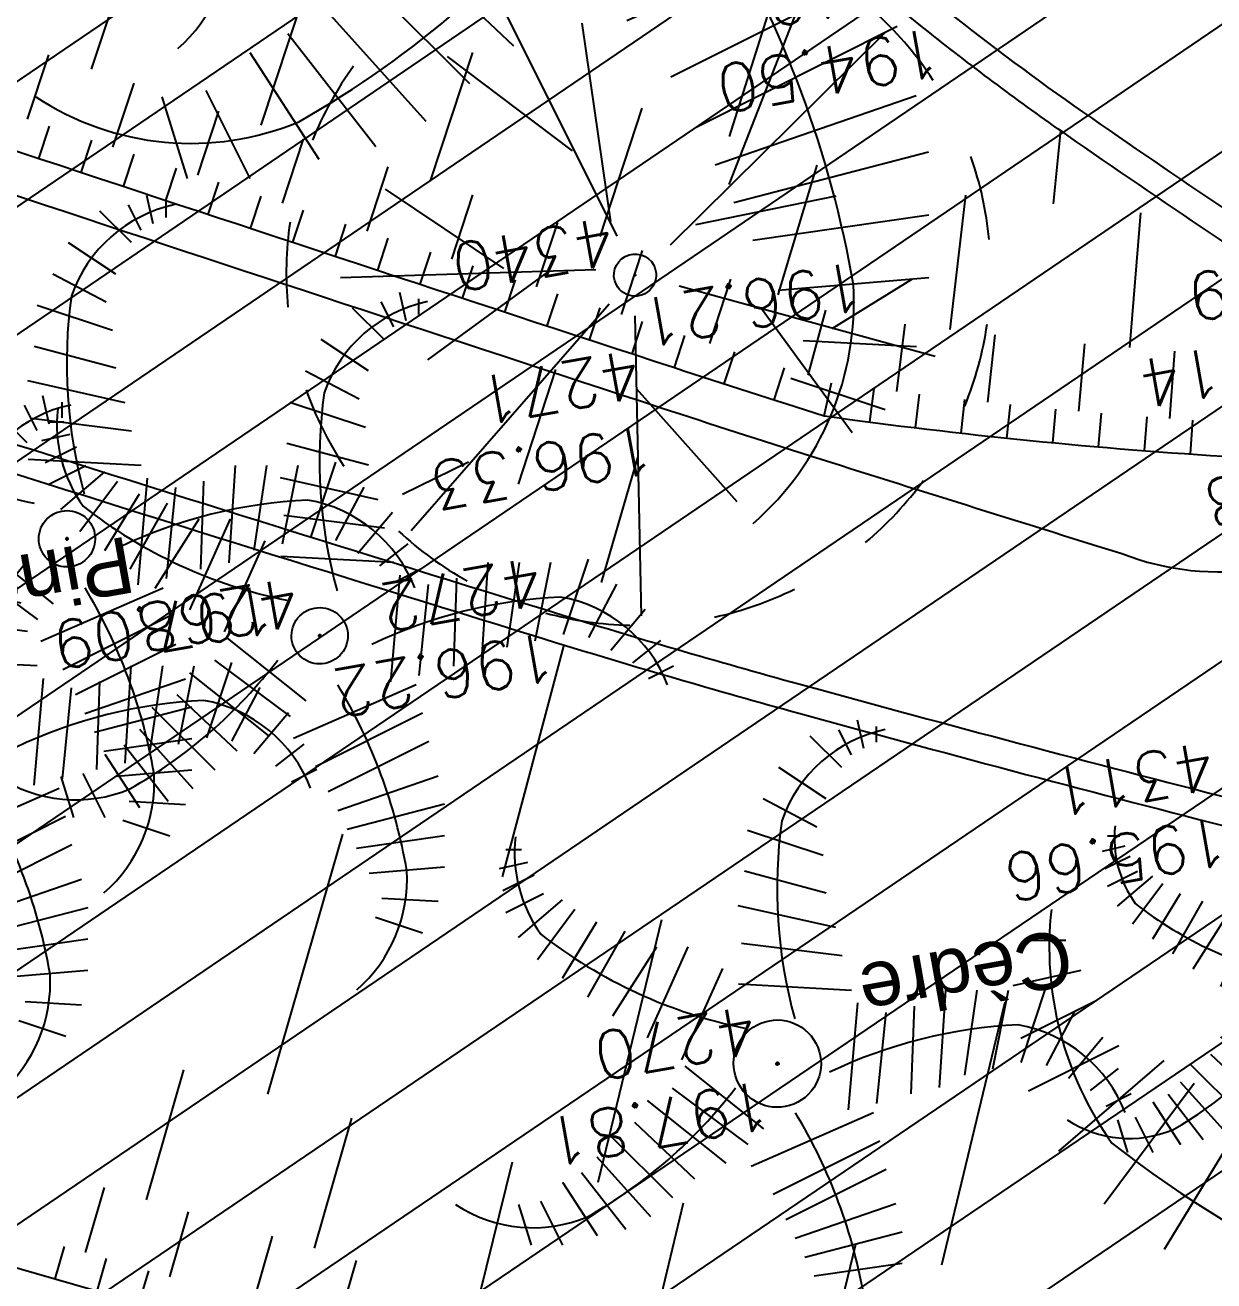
# Model space of a CAD drawing. Extents: x -2313930 to 3286427, y -3858277 to 2572692.
# Drawn here: x 2113 to 2957, y 1588 to 2479 of the extents above; entities that cross this region are included whole.
import ezdxf
from ezdxf.enums import TextEntityAlignment as Align
from ezdxf.lldxf.tags import DXFTag

# ---------------------------------------------------------------- set-up
doc = ezdxf.new("R2010")
doc.units = 0
for name, color, linetype, lineweight in [('_GAZELEC-RESERVATION 2', 132, 'Continuous', 18), ('Fond topo - P', 252, 'Continuous', 50), ('Fond topo - VOI', 252, 'Continuous', 25)]:
    doc.layers.add(name, color=color, linetype=linetype, lineweight=lineweight)
for name, color, linetype, plot in [('Fond topo - N', 252, 'Continuous', False), ('Fond topo - NCACHE', 252, 'Continuous', False), ('Fond topo - ZCACHE', 252, 'Continuous', False)]:
    doc.layers.add(name, color=color, linetype=linetype, plot=plot)
for name, color, linetype in [('Fond topo - TAL', 252, 'Continuous'), ('Fond topo - TAL_HAC', 252, 'Continuous'), ('Fond topo - VEG', 252, 'Continuous'), ('Fond topo - VEG_TXT_ESSENCE', 252, 'Continuous'), ('Fond topo - Z_500', 252, 'Continuous'), ('prlm-VRD', 2, 'Continuous'), ('SA - béton balayé', 252, 'Continuous'), ('SA - EBC', 252, 'Continuous')]:
    doc.layers.add(name, color=color, linetype=linetype)
doc.styles.add('2000_ARIAL', font='arial.ttf', dxfattribs={"height": 0.400000006})
doc.styles.add('SIMPLEX', font='simplex_.ttf', dxfattribs={"height": 1.25})
tags = doc.linetypes.add('L16', pattern=[0.37500001490116125, 0.300000011920929, -0.07500000298023224]).pattern_tags.tags
tags[6:7] = [DXFTag(74, 4), DXFTag(75, 0), DXFTag(340, '0'), DXFTag(46, 0.0), DXFTag(50, 0.0), DXFTag(44, 0.0), DXFTag(45, 0.0)]
tags[4:5] = [DXFTag(74, 4), DXFTag(75, 0), DXFTag(340, '0'), DXFTag(46, 0.0), DXFTag(50, 0.0), DXFTag(44, 0.0), DXFTag(45, 0.0)]
tags = doc.linetypes.add('L8', pattern=[0.22500000894069674, 0.1500000059604645, -0.07500000298023224]).pattern_tags.tags
tags[6:7] = [DXFTag(74, 4), DXFTag(75, 0), DXFTag(340, '0'), DXFTag(46, 0.0), DXFTag(50, 0.0), DXFTag(44, 0.0), DXFTag(45, 0.0)]
tags[4:5] = [DXFTag(74, 4), DXFTag(75, 0), DXFTag(340, '0'), DXFTag(46, 0.0), DXFTag(50, 0.0), DXFTag(44, 0.0), DXFTag(45, 0.0)]

# ---------------------------------------------------------------- blocks, each defined once
blk = doc.blocks.new('PTOPO')
at = {"layer": 'Fond topo - NCACHE', "style": 'SIMPLEX'}
blk.add_attdef('MAT', text='', height=0.34, dxfattribs=at).set_placement((0.09999999986030161, -0.09999999962747097), align=Align.TOP_LEFT)
at = {"layer": 'Fond topo - ZCACHE', "style": 'SIMPLEX'}
blk.add_attdef('ALT', (0.09999999986030161, 0.09999999962747097), '', height=0.34, dxfattribs=at)
blk = doc.blocks.new('VEG14')
at = {"ltscale": 2, "flags": 128}
for points in [[(0.5, 0, -1), (-0.5, 0, -1)], [(0.016, 0, -1), (-0.016, 0, -1)]]:
    blk.add_lwpolyline(points, format="xyb", close=True, dxfattribs=at)
blk = doc.blocks.new('RESINEUX')
at = {"ltscale": 2}
for p, q in [((-0.074169265, 0.428845282), (-0.014171327, 0.418845625)), ((-0.094168577, 0.388846656), (-0.024170983, 0.388846656)), ((-0.104168234, 0.338848375), (-0.014171327, 0.348848031)), ((-0.11416789, 0.298849749), (-0.014171327, 0.318849062)), ((-0.11416789, 0.258851124), (-0.004171670000000001, 0.288850093)), ((-0.104168234, 0.218852498), (0.015827643, 0.258851124)), ((0.325816989, 0.248851468), (0.345816302, 0.168854217)), ((0.365815615, 0.248851468), (0.365815615, 0.188853529)), ((0.285818364, 0.238851811), (0.325816989, 0.15885456)), ((0.395814584, 0.238851811), (0.395814584, 0.188853529)), ((0.425813553, 0.228852155), (0.415813896, 0.188853529)), ((-0.094168577, 0.178853873), (0.015827643, 0.218852499)), ((0.245819739, 0.218852498), (0.29581802, 0.138855248)), ((0.445812866, 0.208852842), (0.435813209, 0.188853529)), ((0.205821113, 0.198853186), (0.265819051, 0.108856279)), ((-0.094168577, 0.128855591), (0.035826955, 0.18885353)), ((0.165822488, 0.178853873), (0.225820426, 0.07885731)), ((-0.08416892100000001, 0.08885696600000001), (0.035826955, 0.148854904)), ((0.115824206, 0.148854904), (0.205821113, 0.038858684)), ((-0.074169264, 0.058857997), (0.05582626800000001, 0.118855935)), ((0.06582592400000001, 0.118855935), (0.155822831, 0.008859715)), ((-0.444156549, 0.058857997), (-0.394158268, 0.108856279)), ((-0.124167546, -0.091136848), (-0.11416789, 0.098856622)), ((-0.41415758, 0.018859372), (-0.374158955, 0.08885696600000001)), ((-0.374158955, -0.011139597), (-0.33416033, 0.08885696600000001)), ((-0.33416033, -0.03113891), (-0.294161704, 0.08885696600000001)), ((-0.294161704, -0.051138223), (-0.264162735, 0.08885696600000001)), ((-0.254163079, -0.06113787900000001), (-0.234163766, 0.08885696600000001)), ((-0.204164797, -0.071137536), (-0.204164797, 0.08885696600000001)), ((-0.164166172, -0.08113719200000001), (-0.164166172, 0.08885696600000001)), ((0.045826612, -0.14113513), (0.125823863, -0.001139941)), ((0.09582489300000001, -0.151134786), (0.175822144, -0.03113891)), ((0.135823519, -0.161134443), (0.225820426, -0.051138223)), ((-0.104168234, -0.06113787900000001), (0.025827299, -0.14113513)), ((0.185821801, -0.171134099), (0.265819051, -0.08113719200000001)), ((-0.11416789, -0.101136505), (-0.004171670000000001, -0.171134099)), ((0.235820082, -0.191133412), (0.315817333, -0.111136161)), ((-0.124167546, -0.151134786), (-0.014171327, -0.211132724)), ((0.275818708, -0.201133068), (0.345816302, -0.151134786)), ((-0.134167203, -0.191133412), (-0.014171327, -0.261131006)), ((0.305817677, -0.231132037), (0.375815271, -0.191133412)), ((-0.134167203, -0.231132037), (-0.034170639, -0.301129632)), ((0.335816646, -0.271130662), (0.395814584, -0.25113135)), ((-0.144166859, -0.271130662), (-0.054169952, -0.341128257)), ((0.385814927, -0.291129975), (0.345816302, -0.291129975)), ((-0.154166515, -0.311129288), (-0.074169264, -0.3911265390000001)), ((0.345816302, -0.311129288), (0.385814927, -0.321128944)), ((0.365815615, -0.341128257), (0.345816302, -0.331128601)), ((-0.174165828, -0.341128257), (-0.124167546, -0.411125851)), ((-0.204164797, -0.36112757), (-0.174165828, -0.431125164)), ((-0.234163766, -0.381126882), (-0.22416411, -0.431125164)), ((-0.264162735, -0.3911265390000001), (-0.264162735, -0.431125164))]:
    blk.add_line(p, q, dxfattribs=at)
for centre, major_axis, ratio, start_param, end_param in [((0.125824658, 0.32584846), (-0.141416496, 0.141416496), 0.9999999999990478, 6.0187679254481, 7.001196311805126), ((0.626553274, 0.375004286), (0.495806787, 0.495806787), 0.9999999999992479, 2.407115294926716, 2.808261770600389), ((0.346817063, 0.020858942), (0.141416496, 0.141416496), 0.9999999999984862, 0.2082352305735228, 0.9403659464662355), ((0.6156107310000001, -0.413017298), (-0.494244527, 0.494244527), 0.9999999999994863, 5.940864207087385, 6.402329262634387), ((-0.271161699, 0.231851691), (-0.148487321, 0.148487321), 0.999999999999426, 1.039500649605982, 1.948537937165391), ((-0.132308309, 0.771717634), (0.5413446150000001, 0.5413446150000001), 0.999999999999071, 3.63264165587472, 4.003214602841574), ((0, 0), (-0.001131371, 0.001131371), 0.99999999997417, 3.926990817000156, 7.06858347058995), ((0, 0), (-0.001131371, 0.001131371), 0.99999999997417, 0.7853981634103633, 3.926990817000156), ((-0.091248273, -0.737988308), (0.495574425, 0.495574425), 0.9999999999996342, 0.1822567691657557, 0.5883250715815413), ((-0.744748968, -0.046828497), (-0.4953887950000001, 0.4953887950000001), 0.9999999999996526, 3.509030027783859, 3.906773112117224), ((0.162823386, -0.300130027), (-0.141416496, 0.141416496), 0.9999999999997603, 3.670881203304562, 4.697745667496582), ((-0.265161906, -0.212133051), (-0.141416496, 0.141416496), 0.9999999999999891, 2.259520706035595, 3.289317319450373)]:
    blk.add_ellipse(centre, major_axis=major_axis, ratio=ratio, start_param=start_param, end_param=end_param, dxfattribs=at)
blk = doc.blocks.new('VEG12')
at = {"ltscale": 2}
for p, q in [((0.01815258799999997, 0.057406781), (0.100441039, 0.47293725)), ((0.05749608, 0.253444298), (0.145517598, 0.414706841)), ((0.037902722, 0.15845596), (-0.06593155700000003, 0.344147082)), ((-0.158788295, 0.086017079), (-0.245985314, 0.284587218)), ((0.04981112299999996, 0.033821695), (0.391570728, 0.285894318)), ((0.143890955, 0.107467204), (0.230033352, 0.253971609)), ((0.2917471699999999, 0.208620217), (0.392372872, 0.233301274)), ((-0.05229389700000003, 0.02983962500000001), (-0.383643778, 0.204631851)), ((-0.25001839, 0.135126714), (-0.3755999820000001, 0.091127132)), ((0.122915307, -0.02992704099999999), (0.317230371, 0.05540147100000001)), ((0.057557527, -0.01766878999999999), (0.411943876, -0.08413611500000001)), ((-0.05265807700000003, -0.029192154), (-0.412380265, -0.256628677)), ((-0.09359106700000003, -0.049762263), (-0.2956446150000001, -0.04653133200000001)), ((0.184132294, -0.04763066399999999), (0.323120213, -0.192805613)), ((0.01825986499999999, -0.057372749), (0.107637982, -0.4128258760000001)), ((0.02259491799999996, -0.07955337300000001), (0.001649748999999978, -0.36183712)), ((-0.151821475, -0.09483882200000002), (-0.2999525240000001, -0.315936062)), ((0.05371548199999998, -0.188497704), (0.197263789, -0.356749422))]:
    blk.add_line(p, q, dxfattribs=at)
for start, end in [(90, 103.8461539085843), (62.30769199853572, 76.15384597947835), (117.6923078993823, 131.5384619204946), (34.61538499867542, 48.46153799321151), (145.3846149358338, 159.2307690506909), (6.923076979206323, 20.76923090842763), (173.0769230068974, 186.9230769931026), (339.2307689837768, 353.0769230207937), (200.7692310571047, 214.6153850641662), (311.5384620067885, 325.3846150013246), (228.4615380795054, 242.3076921006177), (283.8461540205217, 297.6923080014643), (256.1538460914157, 270)]:
    blk.add_arc((0, 0), 0.496982058, start, end, dxfattribs=at)
blk = doc.blocks.new('VEG14A')
at = {"ltscale": 2, "flags": 128}
for points in [[(0.5, 0, -1), (-0.5, 0, -1)], [(0.016, 0, -1), (-0.016, 0, -1)]]:
    blk.add_lwpolyline(points, format="xyb", close=True, dxfattribs=at)
blk = doc.blocks.new('RESINEUXA')
at = {"ltscale": 2}
for p, q in [((-0.074169265, 0.428845282), (-0.014171327, 0.418845625)), ((-0.094168577, 0.388846656), (-0.024170983, 0.388846656)), ((-0.104168234, 0.338848375), (-0.014171327, 0.348848031)), ((-0.11416789, 0.298849749), (-0.014171327, 0.318849062)), ((-0.11416789, 0.258851124), (-0.004171670000000001, 0.288850093)), ((-0.104168234, 0.218852498), (0.015827643, 0.258851124)), ((0.285818364, 0.238851811), (0.325816989, 0.15885456)), ((0.325816989, 0.248851468), (0.345816302, 0.168854217)), ((0.365815615, 0.248851468), (0.365815615, 0.188853529)), ((0.395814584, 0.238851811), (0.395814584, 0.188853529)), ((-0.094168577, 0.178853873), (0.015827643, 0.218852499)), ((0.245819739, 0.218852498), (0.29581802, 0.138855248)), ((0.425813553, 0.228852155), (0.415813896, 0.188853529)), ((0.205821113, 0.198853186), (0.265819051, 0.108856279)), ((0.445812866, 0.208852842), (0.435813209, 0.188853529)), ((-0.094168577, 0.128855591), (0.035826955, 0.18885353)), ((0.165822488, 0.178853873), (0.225820426, 0.07885731)), ((-0.08416892100000001, 0.08885696600000001), (0.035826955, 0.148854904)), ((0.115824206, 0.148854904), (0.205821113, 0.038858684)), ((-0.444156549, 0.058857997), (-0.394158268, 0.108856279)), ((-0.074169264, 0.058857997), (0.05582626800000001, 0.118855935)), ((0.06582592400000001, 0.118855935), (0.155822831, 0.008859715)), ((-0.124167546, -0.091136848), (-0.11416789, 0.098856622)), ((-0.41415758, 0.018859372), (-0.374158955, 0.08885696600000001)), ((-0.374158955, -0.011139597), (-0.33416033, 0.08885696600000001)), ((-0.33416033, -0.03113891), (-0.294161704, 0.08885696600000001)), ((-0.294161704, -0.051138223), (-0.264162735, 0.08885696600000001)), ((-0.254163079, -0.06113787900000001), (-0.234163766, 0.08885696600000001)), ((-0.204164797, -0.071137536), (-0.204164797, 0.08885696600000001)), ((-0.164166172, -0.08113719200000001), (-0.164166172, 0.08885696600000001)), ((0.045826612, -0.14113513), (0.125823863, -0.001139941)), ((0.09582489300000001, -0.151134786), (0.175822144, -0.03113891)), ((0.135823519, -0.161134443), (0.225820426, -0.051138223)), ((-0.104168234, -0.06113787900000001), (0.025827299, -0.14113513)), ((0.185821801, -0.171134099), (0.265819051, -0.08113719200000001)), ((-0.11416789, -0.101136505), (-0.004171670000000001, -0.171134099)), ((0.235820082, -0.191133412), (0.315817333, -0.111136161)), ((-0.124167546, -0.151134786), (-0.014171327, -0.211132724)), ((0.275818708, -0.201133068), (0.345816302, -0.151134786)), ((-0.134167203, -0.191133412), (-0.014171327, -0.261131006)), ((0.305817677, -0.231132037), (0.375815271, -0.191133412)), ((-0.134167203, -0.231132037), (-0.034170639, -0.301129632)), ((0.335816646, -0.271130662), (0.395814584, -0.25113135)), ((-0.144166859, -0.271130662), (-0.054169952, -0.341128257)), ((0.385814927, -0.291129975), (0.345816302, -0.291129975)), ((-0.154166515, -0.311129288), (-0.074169264, -0.3911265390000001)), ((0.345816302, -0.311129288), (0.385814927, -0.321128944)), ((0.365815615, -0.341128257), (0.345816302, -0.331128601)), ((-0.174165828, -0.341128257), (-0.124167546, -0.411125851)), ((-0.204164797, -0.36112757), (-0.174165828, -0.431125164)), ((-0.264162735, -0.3911265390000001), (-0.264162735, -0.431125164)), ((-0.234163766, -0.381126882), (-0.22416411, -0.431125164))]:
    blk.add_line(p, q, dxfattribs=at)
for centre, major_axis, ratio, start_param, end_param in [((0.125824658, 0.32584846), (-0.141416496, 0.141416496), 0.9999999999990478, 6.0187679254481, 7.001196311805126), ((0.626553274, 0.375004286), (0.495806787, 0.495806787), 0.9999999999992479, 2.407115294926716, 2.808261770600389), ((0.6156107310000001, -0.413017298), (-0.494244527, 0.494244527), 0.9999999999994863, 5.940864207087385, 6.402329262634387), ((0.346817063, 0.020858942), (0.141416496, 0.141416496), 0.9999999999984862, 0.2082352305735228, 0.9403659464662355), ((-0.271161699, 0.231851691), (-0.148487321, 0.148487321), 0.999999999999426, 1.039500649605982, 1.948537937165391), ((-0.132308309, 0.771717634), (0.5413446150000001, 0.5413446150000001), 0.999999999999071, 3.63264165587472, 4.003214602841574), ((0, 0), (-0.001131371, 0.001131371), 0.99999999997417, 3.926990817000156, 7.06858347058995), ((0, 0), (-0.001131371, 0.001131371), 0.99999999997417, 0.7853981634103633, 3.926990817000156), ((-0.091248273, -0.737988308), (0.495574425, 0.495574425), 0.9999999999996342, 0.1822567691657557, 0.5883250715815413), ((-0.744748968, -0.046828497), (-0.4953887950000001, 0.4953887950000001), 0.9999999999996526, 3.509030027783859, 3.906773112117224), ((0.162823386, -0.300130027), (-0.141416496, 0.141416496), 0.9999999999997603, 3.670881203304562, 4.697745667496582), ((-0.265161906, -0.212133051), (-0.141416496, 0.141416496), 0.9999999999999891, 2.259520706035595, 3.289317319450373)]:
    blk.add_ellipse(centre, major_axis=major_axis, ratio=ratio, start_param=start_param, end_param=end_param, dxfattribs=at)
blk = doc.blocks.new('A$C1F970F0F')
at = {"layer": 'SA - béton balayé'}
h = blk.add_hatch(dxfattribs=at)
h.set_pattern_fill('BETON_BALAYE', color=256, scale=49.99999999999999, angle=-10.72360141139323, style=0, pattern_type=2)
h.set_pattern_definition([(349.2763985886067, (-277130161.1279894, -473864756.7787022), (117.3825536141096, 28.65896207176165), [749.9999999999999, -99.99999999999999, 250, -49.99999999999999]), (349.2763985886067, (-277130091.1375459, -473864744.5890418), (-36.75306622226226, 74.64222748057564), [150, -16.5, 299.9999999999999, -37.49999999999999]), (349.2763985886067, (-277130128.6565508, -473864719.6726964), (261.6928111209335, -15.46358973923611), [399.9999999999999, -69.99999999999999, 200, -49.99999999999999])])
edge = h.paths.add_edge_path()
edge.add_line((847.6940603821262, 1728.843869632567), (898.3231435302033, 2004.634077768478))
edge.add_line((898.3231435302033, 2004.634077768478), (1143.547512896615, 1887.824205350663))
edge.add_arc((4476.755824987884, 9877.66301907342), 8657.2398558123, 247.3550337200921, 251.1659104121369)
edge.add_line((1681.948853588895, 1683.954706367697), (2114.845544182086, 1578.014617527221))
edge.add_line((2114.845544182086, 1578.014617527221), (2515.75612138621, 1462.263694100857))
edge.add_line((2515.756121386211, 1462.263694100857), (2910.512600857043, 1321.392171708825))
edge.add_line((2910.512600857042, 1321.392171708825), (3516.952153602056, 1025.948174333774))
edge.add_line((3516.952153602057, 1025.948174333774), (3901.18493073026, 864.3683669144352))
edge.add_line((3901.18493073026, 864.3683669144351), (4241.50575886574, 689.604471750609))
edge.add_line((4241.50575886574, 689.604471750609), (4497.895798403801, 355.9948476230381))
edge.add_line((4497.895798403801, 355.994847623038), (4533.966147712257, 237.5404283702045))
edge.add_line((4533.966147712256, 237.5404283702045), (4447.604671371961, 174.518334859205))
edge.add_line((4447.604671371962, 174.518334859205), (4252.599676299415, 32.25277447435795))
edge.add_line((4252.599676299415, 32.25277447435792), (4156.386231026273, 172.6365710435619))
edge.add_line((4156.386231026273, 172.6365710435621), (4040.701065253342, 314.6279718482957))
edge.add_arc((2593.341206284507, -915.257701528077), 1899.333917701345, 40.3560274261332, 48.35494902153538)
edge.add_arc((3119.873794743065, -323.1481797241233), 1106.976515683048, 48.35494958933642, 58.83868760046816)
edge.add_arc((1167.260114931724, -3661.781614552744), 4974.593107277497, 59.49169731789545, 62.50643056691179)
edge.add_arc((-2920.322800602558, -11460.20645120262), 13779.33748696329, 62.39912395488075, 64.37236637248444)
edge.add_arc((1655.842150793314, -1920.823136313695), 3199.114441546418, 64.37236634929735, 68.46827945017714)
edge.add_arc((976.9509503048961, -3641.494662512886), 5048.872199517636, 68.46827948602746, 70.96729572643876)
edge.add_line((2623.427559794691, 1131.368761205476), (2431.022144464181, 1192.66281336526))
edge.add_line((2431.022144464181, 1192.66281336526), (1971.332810029389, 1322.799841070266))
edge.add_arc((1942.135028901925, 1227.157331528015), 100.0000002715342, 73.02359818588538, 148.1771649215559)
edge.add_line((1857.166767790674, 1279.88677928664), (1629.491566616614, 913.0108329463187))
edge.add_arc((1714.459827979506, 860.2813851400383), 100.0000005249397, 148.1771649743808, 180.4836279277611)
edge.add_line((1614.463389873035, 859.4373051895686), (1615.851753593793, 694.9607727230351))
edge.add_line((1615.851753593793, 694.9607727230351), (1465.851753458937, 694.3277211018518))
edge.add_line((1465.851753458937, 694.3277211018518), (1464.468733616605, 858.1711849032274))
edge.add_arc((1714.459829404081, 860.2813851546173), 250.0000018362474, 148.1771651838876, 180.4836280127426, ccw=False)
edge.add_line((1502.039175040556, 992.1050041879063), (1716.403353701119, 1337.5315612539))
edge.add_arc((1673.919223351382, 1363.896285094222), 49.99999994749897, 328.177164835115, 432.2428484475834)
edge.add_arc((3542.147321807592, 7380.693577605962), 6250.170695921803, 249.6004148205551, 252.7543820270024, ccw=False)
edge.add_line((1363.554939353563, 1522.505379938917), (1104.398892733353, 1617.71836989428))
edge.add_arc((1990.420094553901, 4016.529160534171), 2557.210742071507, 243.4573258881201, 249.7278614161875, ccw=False)
at = {"layer": 'SA - EBC'}
h = blk.add_hatch(dxfattribs=at)
h.set_pattern_fill('_USER', color=256, scale=74.99999999999999, angle=-325.7236014113932, style=0, pattern_type=0)
h.set_pattern_definition([(34.27639858860678, (-277130161.1279894, -473864756.7787022), (-42.238928459823, 61.97477650275113), [])])
edge = h.paths.add_edge_path()
edge.add_line((5801.470568619522, -3162.013069131843), (4083.559282644929, -3271.123614088357))
edge.add_line((4083.559282644929, -3271.123614088356), (4014.481307725509, -3717.332461968055))
edge.add_line((4014.48130772551, -3717.332461968055), (3135.517961824245, -3810.19300101904))
edge.add_line((3135.517961824245, -3810.19300101904), (2274.245008604417, -3693.648081323564))
edge.add_line((2274.245008604417, -3693.648081323564), (1554.636776175834, -3420.099318784944))
edge.add_arc((2508.775769578408, -2315.674454232369), 1459.498372788833, 157.1868533427094, 229.1754823893534, ccw=False)
edge.add_arc((1966.013830892235, -2087.371785851423), 870.6752834691503, 94.3015183869224, 157.1868533106914, ccw=False)
edge.add_line((1900.708697991695, -1219.149067345796), (2859.239020416566, -1223.495634912559))
edge.add_arc((3100.860739749298, 1265.329539486049), 2500.526305395239, 264.4549516394795, 302.9422754293212)
edge.add_arc((4209.331858878893, -445.3369775435177), 462.1229708170858, 302.9422754305585, 376.8336969250394)
edge.add_arc((2214.122706379954, -1049.006753214115), 2546.655714682971, 16.8336969158998, 38.14703645440247)
edge.add_arc((3041.32627014761, -399.2990096244524), 1494.806919462396, 38.14703657403813, 72.97328584086019)
edge.add_line((3479.031970107599, 1029.988031775616), (2182.437305702805, 1414.38613606858))
edge.add_line((2182.437305702805, 1414.38613606858), (1056.590900019184, 1822.819186472099))
edge.add_arc((1766.412018482452, 3779.442320525911), 2081.398594438606, 212.7495497786225, 250.0603089288685, ccw=False)
edge.add_line((15.86575126143373, 2653.472571668582), (-104.0907319930869, 3091.26353710603))
edge.add_line((-104.0907319930869, 3091.26353710603), (-169.6986146466322, 3639.54836895815))
edge.add_line((-169.6986146466322, 3639.548368958149), (-35.58090533515337, 6158.014854826562))
edge.add_arc((-194.3533792400212, 7143.826589584332), 998.5156357593988, 279.1493507374978, 373.962283499627)
edge.add_arc((2392.201579171132, 7786.918955579627), 1666.786287877102, 172.6269749467245, 193.9622835974407, ccw=False)
edge.add_arc((-45.50651600643437, 8102.354993671941), 791.2455775503726, -7.373025019439765, 16.43829965925021)
edge.add_line((713.3969204091394, 8326.263765657093), (486.7428317772967, 9142.81155059313))
edge.add_line((486.7428317772967, 9142.811550593131), (1338.845530021721, 9564.23852196786))
edge.add_line((1338.845530021721, 9564.23852196786), (1632.623584095551, 8945.24637913095))
edge.add_line((1632.623584095551, 8945.246379130947), (1394.029444699765, 8829.874494032001))
edge.add_line((1394.029444699765, 8829.874494032001), (1731.997733793977, 8131.230781666551))
edge.add_arc((1233.216649704336, 7889.945865525577), 554.0766919865823, -19.640967550384175, 25.815335324856676, ccw=False)
edge.add_line((1755.055695752756, 7703.706797235046), (1558.214479468655, 6807.520788570679))
edge.add_line((1558.214479468655, 6807.52078857068), (1570.021725572625, 6609.158708993335))
edge.add_line((1570.021725572625, 6609.158708993335), (1852.913141606868, 5734.125706863067))
edge.add_line((1852.913141606869, 5734.125706863067), (2726.748207475315, 4020.986816292172))
edge.add_line((2726.748207475315, 4020.986816292172), (3802.352916265851, 4004.947770972833))
edge.add_arc((8355.58168857983, 5950.706307988518), 4951.552134169374, 203.138762427905, 230.8301436200186)
edge.add_arc((13583.66465597079, 12367.85935474512), 13228.79229856088, 230.8301435441083, 233.1638398044412)
edge.add_line((5652.622255943647, 1780.153648245416), (4998.697813068342, 1820.441475819727))
edge.add_line((4998.697813068342, 1820.441475819727), (4863.841220233488, 767.0816613875431))
edge.add_line((4863.841220233488, 767.0816613875434), (5595.355488733695, 631.185878681516))
edge.add_line((5595.355488733695, 631.1858786815158), (5852.747939948536, -2020.707044821664))
edge.add_line((5852.747939948536, -2020.707044821665), (5881.394298709887, -2966.563612924887))
edge.add_line((5881.394298709887, -2966.563612924887), (5801.470568619523, -3162.013069131842))
at = {"layer": 'Fond topo - TAL', "ltscale": 2, "flags": 128}
blk.add_lwpolyline([(915.1790338134194, 3637.676007459706, 0.006031040945216099), (1083.48216712083, 3375.471667268685, 0.00802460262229775), (1215.230051965082, 3182.380892527764, 0.04845863212810597), (1353.845161281849, 3021.647899063959, 0.03430654887041581), (1587.218203759953, 2827.571393603016, 0.02760387584933579), (1841.004476506138, 2664.922660125497, 0.04574181501611826), (2003.903305584298, 2591.524969362378, 0.003041655342484329), (2128.066175749572, 2549.574265137623, 0.0008412878209468677), (2579.291929444297, 2401.013402857036, 0.002454288222013147), (2685.599562577863, 2366.787815405855, 0.01966671475607495), (2978.214498647599, 2337.569878244019)], format="xyb", dxfattribs=at)
at = {"layer": 'Fond topo - TAL', "linetype": 'L8', "ltscale": 2, "flags": 128}
for points in [[(3095.782607199828, 2385.585303046955, 0.2025701717713174), (3062.928562418754, 2428.211306367457, -0.007879161599459306), (2857.803467410294, 2566.268508164295, -0.01612499363821745), (2760.575440600426, 2638.720483728613, -0.005612050926987784), (2357.461271401177, 2967.296817088869, -0.02310981944406066), (2262.98048469697, 3053.793995152751, -0.02656853736084773), (2121.606081146174, 3211.721960668646, -0.03868213141289542), (2038.45437682572, 3333.343527862226, -0.007175392863421301), (1963.013500548578, 3468.842593592141, -0.004924543901637316), (1858.109154729277, 3668.478834636397, -0.003633774980151405), (1725.411288200116, 3931.858539373142, -0.005756497948632509), (1644.66149301996, 4099.913051201009, -0.02086462232268653), (1548.002817935727, 4331.961080216465, -0.01528835115206335), (1439.664852180741, 4656.282704507437, -0.00998661920293276), (1370.416238611539, 4904.713335883505, -0.02421681069612429), (1348.592634374304, 5010.498408480193, -0.004068535753421325), (1329.870118341899, 5137.04332846393, -0.00117186381131355), (1269.618313142295, 5576.012034803227, -0.001529534022618814), (1207.758708859682, 6045.509424564135, -0.006277708336209411), (1194.419927550409, 6160.595131915282, -0.0295487888980973), (1190.357233869101, 6253.392064706427, -0.007897956095757505), (1200.907519814881, 6592.264625065231, -0.009534636861174617), (1219.619672052993, 6875.423149991743, -0.02633710465156826), (1230.412077270945, 6953.292803315764)], [(-63.23358046186843, 5077.943471481794, 0.001164838968751395), (64.42947420685016, 4777.89975960889, 0.002306011098395101), (130.0215848221804, 4626.662835981376, 0.0003060880427634036), (356.9048927005607, 4110.931458132799, 0.003733443309130319), (375.9689084704831, 4068.529526615886, 0.02303033537768723), (475.4629721859155, 3875.558734712552, 0.01069699115838556), (715.4764655276399, 3478.30473080792, 0.003771884424086066), (740.1724830218425, 3439.980420707743, 0.001382538214981839), (808.2302511846644, 3336.719140848139, 0.03661887789284379), (1071.48734658447, 2996.607174378017, 0.03752440099679374), (1374.712635785152, 2706.162417103847, 0.04028550190851635), (1660.058710568117, 2507.436119634723, 0.04917095924580399), (1920.444230747757, 2388.162099736444, 0.006033711204905718), (2066.407865123713, 2339.918894315406, 0.002063562969709008), (2494.220251978703, 2206.165126707459, 0.007761415611758534), (2667.640730808191, 2155.664307453178, 0.004421614268413964), (2971.465127237233, 2075.16492764128), (3290.411917373396, 1958.78108909967)]]:
    blk.add_lwpolyline(points, format="xyb", dxfattribs=at)
at = {"layer": 'Fond topo - TAL', "ltscale": 2, "flags": 128}
blk.add_lwpolyline([(-123.5302720137822, 5221.471523133365), (-191.6498956813264, 5149.89069116634), (-250.1124419443469, 5002.430873541515), (-244.3641489511899, 4796.956972106978), (-172.4301427361494, 4538.765070982538), (-111.4085088218977, 4273.775672655443), (-102.3376064494456, 4066.634682282455), (-116.1263785536438, 3786.61701452102), (-123.9270524247917, 3450.200434356116), (-81.42352560867835, 3248.694998352735), (143.8016482546598, 2993.0819321279), (288.7744518628505, 2702.713250865253), (508.5369932070888, 2483.767469360457), (868.9328981152057, 2247.251295349618), (1243.079527777024, 2039.408481325549), (1662.380454104952, 1891.644250489091), (2378.37961133611, 1685.062536819512), (2867.518686564626, 1567.612339461884), (3061.566353946116, 1579.164582815518)], dxfattribs=at)
at = {"layer": 'Fond topo - TAL_HAC', "ltscale": 2}
for p, q in [((2618.476250990951, 2565.038455008462), (2665.785331968525, 2715.983424987088)), ((2165.515930452361, 2613.036293044923), (2195.744878972614, 2704.152760446339)), ((2285.944990841284, 2573.224373111648), (2316.027959422165, 2664.38914153951)), ((2120.100343244156, 2577.519330111869), (2135.257119463747, 2623.063508072666)), ((2406.201650932648, 2533.601352653499), (2436.202798645138, 2624.793080197063)), ((2180.702582123132, 2557.436827350502), (2195.774741406317, 2603.009077834168)), ((2240.83356183906, 2537.56460842322), (2255.885271911315, 2583.14361707462)), ((2526.493819498482, 2494.086263590783), (2556.413121968532, 2585.304876476624)), ((2128.066175749572, 2549.574265137623), (2135.60992289455, 2572.357853142307)), ((2848.383355076567, 2517.187710873483), (2853.597109979531, 2569.402984148808)), ((2158.132316411917, 2539.622974892978), (2165.670951890508, 2562.408254736169)), ((2300.973451953047, 2517.719371516367), (2316.004709862759, 2563.305129131348)), ((2188.200688763974, 2529.67842994757), (2195.734212316239, 2552.46540025668)), ((2218.271291227267, 2519.740630600328), (2225.799702526014, 2542.529290773808)), ((2361.12224032668, 2497.901120729662), (2376.133042853269, 2543.493618060223)), ((2653.041461077288, 2452.794512107955), (2680.539379887206, 2544.772033374617)), ((2248.344122488121, 2509.80957804791), (2255.867421261629, 2532.599926525829)), ((2421.279914815314, 2478.109859879643), (2436.27025910422, 2523.709087608466)), ((2775.062807866292, 2428.046204283522), (2786.269251310207, 2523.389875381316)), ((2278.419181013125, 2499.885272201561), (2285.937366607007, 2522.677307780819)), ((2308.49646522449, 2489.967713739232), (2316.00953739128, 2512.761435613605)), ((2902.63025913308, 2415.308447738218), (2910.497458728545, 2510.985546387312)), ((2338.575973584636, 2480.056903426044), (2346.083931903569, 2502.852309874252)), ((2481.4464633256, 2458.345592678347), (2496.416346345489, 2503.951541805952)), ((2368.657704571247, 2470.152840981568), (2376.160548744243, 2492.949931680909)), ((2398.741656785373, 2460.255527902971), (2406.239386385437, 2483.054300848984)), ((2541.621873771116, 2438.608323500009), (2556.571292564829, 2484.220984918084)), ((2428.827828647853, 2450.364964110164), (2436.320443267379, 2473.16541852695)), ((2458.916218546241, 2440.481150098084), (2466.403717914196, 2463.283284804734)), ((2604.420864889494, 2418.072169867839), (2619.280274215692, 2463.714233098624)), ((2489.006825228565, 2430.604086388191), (2496.489208754334, 2453.407900643465)), ((2519.099646842521, 2420.733773710423), (2526.576914386094, 2443.539266024234)), ((2674.172214047547, 2395.566344948554), (2686.802647875114, 2441.874790655423)), ((2549.194682095933, 2410.870212499064), (2556.666833242784, 2433.677381433314)), ((2737.2094072404, 2384.166815390462), (2743.229044161104, 2431.787860824557)), ((2579.291929444297, 2401.013402857036), (2586.758963684221, 2423.822247844833)), ((2801.710192948613, 2376.585563258115), (2806.896571536822, 2424.304547559475)), ((2866.333633573892, 2370.132838482813), (2870.685169222213, 2417.935182931671)), ((2614.690410827561, 2389.488934255331), (2622.082766106548, 2412.322092078188)), ((2931.059985680833, 2364.810612449905), (2934.575349066824, 2412.681712540432)), ((2650.126415063118, 2378.080364556095), (2657.44401214028, 2400.93759021814)), ((2685.599562577863, 2366.787815405855), (2690.900416069197, 2390.195099657307)), ((2717.987246158784, 2362.405878355282), (2721.101083244423, 2386.203021373545)), ((2750.411988933564, 2358.30716169289), (2753.31773135076, 2382.130609385717)), ((2782.871314151215, 2354.491978252397), (2785.568740013407, 2378.339910916988)), ((2815.362742676372, 2350.960619517923), (2817.851645878272, 2374.831215695081)), ((2847.88379273697, 2347.713355292623), (2850.163983303249, 2371.604791605931)), ((2880.431980227178, 2344.750433546528), (2882.503283976248, 2368.660885429539)), ((2913.004819365961, 2342.07208076577), (2914.867077942569, 2365.999721507956)), ((2945.599822026743, 2339.678501416013), (2947.252893339372, 2363.62150359653)), ((2457.173756783233, 2039.433686799317), (2500.95143208372, 2204.204976849508)), ((2290.701811072751, 1885.212359818177), (2343.927001673514, 2069.687504765181)), ((2525.064715698477, 1822.613924104076), (2570.420511922062, 2009.179869112304)), ((2769.172919871152, 1764.001967095229), (2814.001031998032, 1950.695406436897)), ((2204.422619367808, 1810.189930097138), (2231.03521466819, 1902.42750257064)), ((2323.755812182477, 1775.759644496372), (2350.368407482859, 1867.997216969875)), ((2441.442106033925, 1743.963578345471), (2464.383664849399, 1837.182057449733)), ((2161.283023492804, 1772.678715430461), (2174.589321199843, 1818.797501466872)), ((2220.949620011747, 1755.463572656336), (2234.255917512897, 1801.582358731737)), ((2563.331710581855, 1714.699071353439), (2585.745766599543, 1808.045791032937)), ((2280.616216416308, 1738.248429903872), (2293.922514014511, 1784.367215866106)), ((2139.713225557732, 1753.923107859694), (2146.366374466013, 1776.982501104497)), ((2685.6164792727, 1685.336521775387), (2708.03053543388, 1778.683241712074)), ((2169.546523817203, 1745.315536472631), (2176.199672576443, 1768.374929556085)), ((2340.282812791757, 1721.033286872559), (2353.589110441948, 1767.15207310931)), ((2199.379822076675, 1736.707965085569), (2206.032970835915, 1759.767358169022))]:
    blk.add_line(p, q, dxfattribs=at)
at = {"layer": 'Fond topo - VOI', "linetype": 'L16', "ltscale": 2, "flags": 128}
for points in [[(56.86273404000667, 5466.869533712125, 0.01722442130375293), (100.7490957892572, 5241.697965665058, 0.04305158241120926), (129.0531697791089, 5154.237426918125, 0.001177569187763674), (261.1383144067263, 4843.032870582231, 0.002427729493112618), (326.2931529755457, 4692.548588717941, 0.001967020956825959), (521.7143402869494, 4251.859969264527, 0.009053493585175633), (566.2761374997808, 4157.064661844938, 0.02150890483590385), (610.9202550321957, 4075.450427662592, 0.003755857879048691), (889.7388132796558, 3621.776473779397, 0.006031040761159129), (1058.432869866898, 3358.963102764782, 0.008024603406108846), (1190.723453779874, 3165.076943838002, 0.04845863152505209), (1333.12735334017, 2999.950607903149, 0.03430654925623074), (1569.661950786684, 2803.244906391133, 0.02760387630777388), (1826.234968976132, 2638.810179415927, 0.04574181495738096), (1994.127830099467, 2563.162316615725, 0.003041655411540011), (2118.636492087664, 2521.094780365128, 0.0008412879643141841), (2569.95813666258, 2372.502347187572, 0.002454288050361413), (2676.546111865867, 2338.186503763289, 0.001190149676915431), (2896.85720450872, 2269.025802803667, 0.2729859319538775), (3085.813253685456, 2299.397294490318, 0.5229621065076793), (3073.34446760256, 2445.294900231599, -0.00786055030879591), (2869.230622651343, 2582.682530549924, -0.01612499385767952), (2773.036716856073, 2654.363904177509, -0.005612051181520921), (2370.270541471567, 2982.65658904875, -0.02310981858493283), (2277.152658593871, 3067.906028562828, -0.02656853706870258), (2137.194908309708, 3224.251464528256, -0.03868213082134395), (2055.787146643901, 3343.322260046691, -0.007175393436975411), (1980.62549295001, 3478.319814973278, -0.004924544095459816), (1875.904400606205, 3677.607318775999, -0.003633774744343019), (1743.337332500545, 3940.727413854674, -0.005756498423518589), (1662.78697956522, 4108.366851243539, -0.02086462172059421), (1566.769855111369, 4338.874712779702, -0.01528835093536459), (1458.819309716361, 4662.036551636573, -0.009986619233383176), (1389.785193736479, 4909.697668854853, -0.02421681082814337), (1368.352793964908, 5013.586465003814, -0.004068535890819898), (1349.677914238661, 5139.809412170728, -0.001171863945288602), (1289.438857186837, 5578.685241930464, -0.00152953393264567), (1227.595236878256, 6048.061317698067, -0.006277708744472327), (1214.314274635904, 6162.648167620609, -0.02954878833963652), (1210.354884519365, 6253.085519557625, -0.007897955815137008), (1220.885509931378, 6591.326589082498, -0.009534637172886556), (1239.547369758186, 6873.72407204614, -0.03049426633253396), (1252.434107135826, 6961.345490526273, -0.01959706265007154), (1271.710791750347, 7038.058871881049, -0.007385007286054106), (1333.748061266518, 7238.506499872628, -0.00703834365838784), (1410.346328429002, 7462.873897527673, -0.02475780953821647), (1436.145647660488, 7525.181389840833, -0.03116737178628414), (1471.634894757119, 7589.471303993479, 0.01624541013141497), (1543.319578909271, 7710.6426178109, 0.01140558707328078), (1607.813491966961, 7834.851061375523, 0.007490832612850338), (1698.790012244002, 8027.532514171119, 0.04894958720658051), (1711.858641002832, 8065.895651161012, 0.0172000170103988), (1734.285776140107, 8178.786629708202)], [(-44.81196145344734, 5085.730894297443, 0.00116483880797662), (82.81460905941697, 4785.772930576871, 0.002306011182776433), (148.3333160752084, 4634.705255050573, 0.0003060878564784329), (375.2067634092566, 4118.996290929394, 0.003733440487316977), (394.1483052766108, 4076.866764281074, 0.02303033540982148), (492.7984960144307, 3885.532681705017, 0.01069699115751624), (732.3695056148297, 3489.011046729809, 0.003771883424577017), (756.9020752775328, 3450.940381692422, 0.001382537500526071), (824.8989781644356, 3347.771450110053, 0.03661887814454393), (1086.365343210983, 3009.972997326465, 0.03752440110708656), (1387.425784857927, 2721.601842088382, 0.04028550176440735), (1670.131475056015, 2524.714412713221, 0.04917095898867555), (1926.949293442083, 2407.074639412808, 0.006033710847697392), (2072.454631936801, 2358.982907644459, 0.002063563105577488), (2500.109455805709, 2225.278401552437, 0.007761416038727673), (2672.933819870083, 2174.951173494945, 0.004435667204064966), (2977.383064866449, 2094.295395345591), (3300.858672860099, 1976.258988824885), (3451.730217105191, 1841.896337423402)], [(2987.090255887735, 3525.93497605828), (2778.771690985974, 3693.824894364961), (1920.458931361637, 4483.244150666394), (1739.378929368471, 4662.191092956335), (1547.087246993569, 4825.52897472625, 0.006613177661415453), (1566.221531503088, 4729.05661493679, 0.0253330758707247), (1572.817973495041, 4704.227986633317, 0.0108239182364817), (1678.81001846685, 4396.774028150211, 0.0154671533395052), (1764.198655707288, 4185.787397135205, 0.008576348943051731), (1882.645658717033, 3929.312283425553, 0.01028033573557607), (1989.460137957958, 3719.219452988883, 0.01106412546931602), (2075.120058173796, 3567.168406023353, 0.01276571990151378), (2155.559066897506, 3439.066135894078, 0.02852594718343021), (2262.119649222697, 3296.916511789957, 0.02727313298894189), (2389.426971177748, 3161.580198370903, 0.02090956724912697), (2508.122789435383, 3057.557199478523, -0.007088603211397751), (2866.451620112523, 2760.622745821428, -0.01193470594219347), (3066.402775042653, 2581.675054487797, -0.00729741006515078), (3381.893297893625, 2276.680049208291), (3780.922905691493, 1773.423919905976), (3898.039086804947, 1615.372682788266), (4174.519084710243, 1187.402733783909), (4241.50575886574, 689.604471750609)]]:
    blk.add_lwpolyline(points, format="xyb", dxfattribs=at)
at = {"layer": 'Fond topo - P', "ltscale": 2}
ref = blk.add_blockref('PTOPO', (2773.036716856073, 2654.363904177509), dxfattribs=dict(at, xscale=99.99999999999994, yscale=99.99999999999994, zscale=99.99999999999994, rotation=190.0656205306617))
ref.add_attrib('MAT', '4319', dxfattribs={"layer": 'Fond topo - N', "color": 0, "ltscale": 2, "height": 33.99999999999999, "rotation": 190.0656204987762, "style": 'SIMPLEX'}).set_placement((2761.442875024174, 2662.462226927868), align=Align.TOP_LEFT)
ref.add_attrib('ALT', '194.50', (2764.938394110047, 2642.770062368485), dxfattribs={"layer": 'Fond topo - Z_500', "color": 0, "ltscale": 2, "height": 33.99999999999999, "rotation": 190.0656204987762, "style": 'SIMPLEX'})
ref = blk.add_blockref('PTOPO', (2551.340284125289, 2466.729558366403), dxfattribs=dict(at, xscale=99.99999999999994, yscale=99.99999999999994, zscale=99.99999999999994, rotation=190.0656205306617))
ref.add_attrib('MAT', '4340', dxfattribs={"layer": 'Fond topo - N', "color": 0, "ltscale": 2, "height": 33.99999999999999, "rotation": 190.0656204987762, "style": 'SIMPLEX'}).set_placement((2539.746442293389, 2474.827881116762), align=Align.TOP_LEFT)
ref.add_attrib('ALT', '196.21', (2710.685798707692, 2476.76677176777), dxfattribs={"layer": 'Fond topo - Z_500', "color": 0, "ltscale": 2, "height": 33.99999999999999, "rotation": 190.0656204987762, "style": 'SIMPLEX'})
ref = blk.add_blockref('PTOPO', (3073.34446760256, 2445.294900231599), dxfattribs=dict(at, xscale=99.99999999999994, yscale=99.99999999999994, zscale=99.99999999999994, rotation=190.0656205306617))
ref.add_attrib('MAT', '4309', dxfattribs={"layer": 'Fond topo - N', "color": 0, "ltscale": 2, "height": 33.99999999999999, "rotation": 190.0656204987762, "style": 'SIMPLEX'}).set_placement((3061.750625770661, 2453.393222981958), align=Align.TOP_LEFT)
ref.add_attrib('ALT', '195.14', (3065.246144856534, 2433.701058422576), dxfattribs={"layer": 'Fond topo - Z_500', "color": 0, "ltscale": 2, "height": 33.99999999999999, "rotation": 190.0656204987762, "style": 'SIMPLEX'})
ref = blk.add_blockref('PTOPO', (2569.95813666258, 2372.502347187572), dxfattribs=dict(at, xscale=99.99999999999994, yscale=99.99999999999994, zscale=99.99999999999994, rotation=190.0656205306617))
ref.add_attrib('MAT', '4271', dxfattribs={"layer": 'Fond topo - N', "color": 0, "ltscale": 2, "height": 33.99999999999999, "rotation": 190.0656204987762, "style": 'SIMPLEX'}).set_placement((2558.364294830681, 2380.600669937931), align=Align.TOP_LEFT)
ref.add_attrib('ALT', '196.33', (2561.859813916553, 2360.908505378549), dxfattribs={"layer": 'Fond topo - Z_500', "color": 0, "ltscale": 2, "height": 33.99999999999999, "rotation": 190.0656204987762, "style": 'SIMPLEX'})
ref = blk.add_blockref('PTOPO', (3085.813253685456, 2299.397294490318), dxfattribs=dict(at, xscale=99.99999999999994, yscale=99.99999999999994, zscale=99.99999999999994, rotation=190.0656205306617))
ref.add_attrib('MAT', '4308', dxfattribs={"layer": 'Fond topo - N', "color": 0, "ltscale": 2, "height": 33.99999999999999, "rotation": 190.0656204987762, "style": 'SIMPLEX'}).set_placement((3074.219411853556, 2307.495617240676), align=Align.TOP_LEFT)
ref.add_attrib('ALT', '195.54', (3193.839613606908, 2293.656554640315), dxfattribs={"layer": 'Fond topo - Z_500', "color": 0, "ltscale": 2, "height": 33.99999999999999, "rotation": 190.0656204987762, "style": 'SIMPLEX'})
ref = blk.add_blockref('PTOPO', (2500.109455805709, 2225.278401552437), dxfattribs=dict(at, xscale=99.99999999999994, yscale=99.99999999999994, zscale=99.99999999999994, rotation=190.0656205306617))
ref.add_attrib('MAT', '4272', dxfattribs={"layer": 'Fond topo - N', "color": 0, "ltscale": 2, "height": 33.99999999999999, "rotation": 190.0656204987762, "style": 'SIMPLEX'}).set_placement((2488.515613921822, 2233.376724028278), align=Align.TOP_LEFT)
ref.add_attrib('ALT', '196.22', (2492.01113306523, 2213.684559647575), dxfattribs={"layer": 'Fond topo - Z_500', "color": 0, "ltscale": 2, "height": 33.99999999999999, "rotation": 190.0656204987762, "style": 'SIMPLEX'})
ref = blk.add_blockref('PTOPO', (2327.453828978801, 2210.625371686402), dxfattribs=dict(at, xscale=99.99999999999994, yscale=99.99999999999994, zscale=99.99999999999994, rotation=190.0656205306617))
ref.add_attrib('MAT', '4268', dxfattribs={"layer": 'Fond topo - N', "color": 0, "ltscale": 2, "height": 33.99999999999999, "rotation": 190.0656204987762, "style": 'SIMPLEX'}).set_placement((2315.859987146901, 2218.723694436761), align=Align.TOP_LEFT)
ref.add_attrib('ALT', '197.09', (2292.857236087206, 2247.441241502728), dxfattribs={"layer": 'Fond topo - Z_500', "color": 0, "ltscale": 2, "height": 33.99999999999999, "rotation": 190.0656204987762, "style": 'SIMPLEX'})
ref = blk.add_blockref('PTOPO', (2977.383064866449, 2094.295395345591), dxfattribs=dict(at, xscale=99.99999999999994, yscale=99.99999999999994, zscale=99.99999999999994, rotation=190.0656205306617))
ref.add_attrib('MAT', '4311', dxfattribs={"layer": 'Fond topo - N', "color": 0, "ltscale": 2, "height": 33.99999999999999, "rotation": 190.0656204987762, "style": 'SIMPLEX'}).set_placement((2965.789223034549, 2102.39371809595), align=Align.TOP_LEFT)
ref.add_attrib('ALT', '195.66', (2969.284742120422, 2082.701553536568), dxfattribs={"layer": 'Fond topo - Z_500', "color": 0, "ltscale": 2, "height": 33.99999999999999, "rotation": 190.0656204987762, "style": 'SIMPLEX'})
ref = blk.add_blockref('PTOPO', (2652.358295883355, 1906.824243632992), dxfattribs=dict(at, xscale=99.99999999999994, yscale=99.99999999999994, zscale=99.99999999999994, rotation=190.0656205306617))
ref.add_attrib('MAT', '4270', dxfattribs={"layer": 'Fond topo - N', "color": 0, "ltscale": 2, "height": 33.99999999999999, "rotation": 190.0656204987762, "style": 'SIMPLEX'}).set_placement((2640.764454057003, 1914.922566287512), align=Align.TOP_LEFT)
ref.add_attrib('ALT', '197.81', (2644.259973142875, 1895.23040172813), dxfattribs={"layer": 'Fond topo - Z_500', "color": 0, "ltscale": 2, "height": 33.99999999999999, "rotation": 190.0656204987762, "style": 'SIMPLEX'})
at = {"layer": 'Fond topo - VEG', "ltscale": 2, "zscale": 99.99999999999997}
for name, p, xscale, yscale, rotation in [('RESINEUX', (2582.628404159863, 2793.257035104913), 997.2781133949251, 997.2781133949251, 116.6488402594871), ('RESINEUX', (2200.468588200806, 2878.956059703694), 498.6390566974625, 498.6390566974625, 116.6488402594871), ('VEG12', (2553.81389515153, 2468.036048850672), 503.1999999999997, 503.1999999999997, 192.432705982593), ('RESINEUXA', (2148.016906707855, 2279.487325313241), 498.6390566974625, 498.6390566974625, 116.6488402594871), ('RESINEUX', (2327.453828978801, 2210.625371686402), 498.6390566974625, 498.6390566974625, 116.6488402594871), ('VEG14', (2551.340284125289, 2466.729558366403), 30, 30, 207.8417380991697), ('RESINEUX', (2074.159512562031, 2137.217817286334), 498.6390566974625, 498.6390566974625, 116.6488402594871), ('RESINEUX', (3293.201683504164, 1629.706625476884), 1196.73373607391, 1196.73373607391, 116.6488402594871), ('VEG14A', (2148.016906638538, 2279.487324947218), 40, 40, 207.8417380991697), ('VEG14', (2327.453828978801, 2210.625371686402), 40, 40, 207.8417380991697), ('RESINEUX', (2652.358295883355, 1906.824243632992), 498.6390566974625, 498.6390566974625, 116.6488402594871), ('RESINEUX', (3040.91973775827, 1946.904540685378), 398.9112453579701, 398.9112453579701, 116.6488402594871), ('VEG14', (2652.358295883355, 1906.824243632992), 62, 62, 207.8417380991697)]:
    blk.add_blockref(name, p, dxfattribs=dict(at, xscale=xscale, yscale=yscale, rotation=rotation))
at = {"layer": 'Fond topo - VEG_TXT_ESSENCE', "style": '2000_ARIAL'}
for s, p in [('Pins', (2191.191724243211, 2281.397849701664)), ('Cèdre', (2857.778712394389, 2002.743731355022))]:
    blk.add_text(s, height=39.99999999999999, rotation=190.0656205035111, dxfattribs=at).set_placement(p)

msp = doc.modelspace()

# ---------------------------------------------------------------- linework, layer by layer
at = {"layer": '_GAZELEC-RESERVATION 2'}
msp.add_circle((486248.4803309143, -227485.9628347494), 2800178.148749841, dxfattribs=at)

# ---------------------------------------------------------------- block references
at = {"layer": 'prlm-VRD'}
msp.add_blockref('A$C1F970F0F', (-5.729869075061288, -165.0016201740946), dxfattribs=at)

doc.saveas('drawing.dxf')
